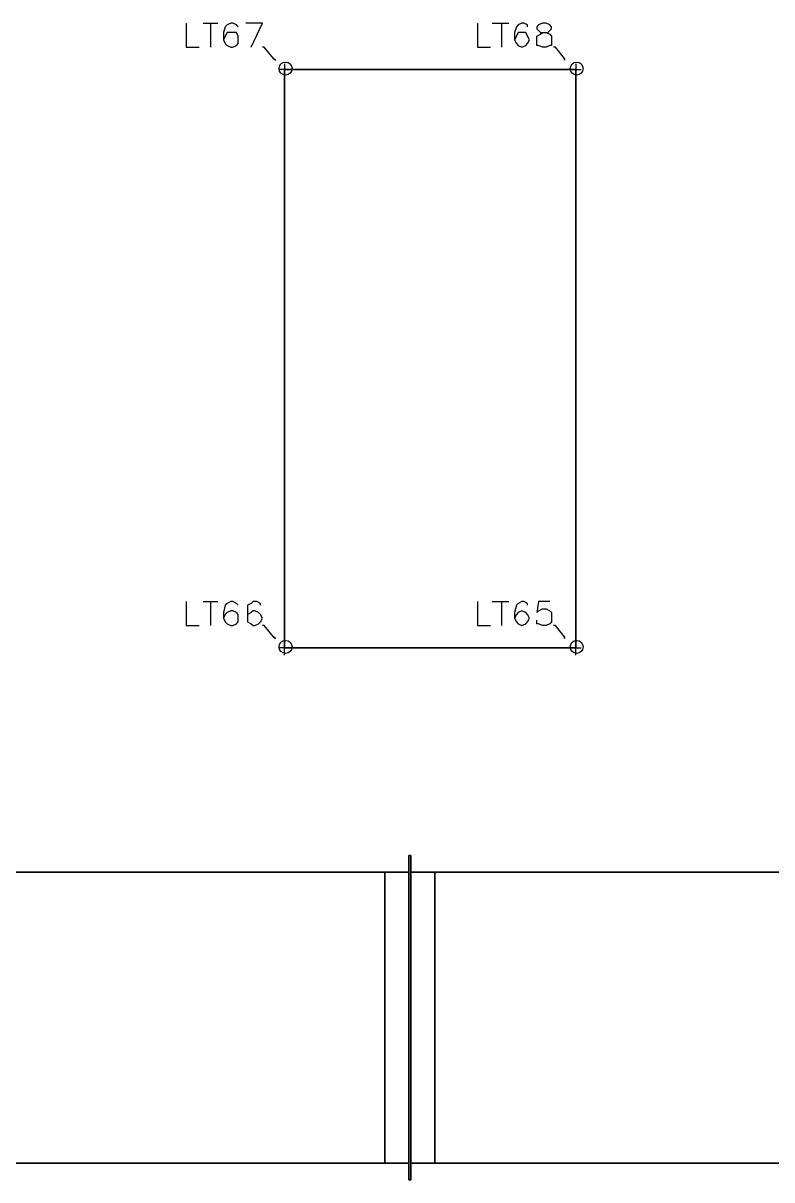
# Model space of a CAD drawing. Header units: metres. Extents: x 114 to 218, y 8 to 180.
# Drawn here: x 166.91 to 173.12, y 115.88 to 125.48 of the extents above; entities that cross this region are included whole.
import ezdxf

# ---------------------------------------------------------------- set-up
doc = ezdxf.new("R2010")
doc.units = ezdxf.units.M
doc.header["$MEASUREMENT"] = 0
for name, color, linetype in [('E-LIGHT', 7, 'Continuous'), ('E-LIGHT-CLRANCE', 7, 'Continuous'), ('E-TFP-LIGHT', 7, 'Continuous'), ('M-SA4S-Conn', 7, 'Continuous'), ('M-SA4S-Rect', 7, 'Continuous')]:
    doc.layers.add(name, color=color, linetype=linetype)

msp = doc.modelspace()

# ---------------------------------------------------------------- linework, layer by layer
at = {"layer": 'E-LIGHT', "color": 5, "true_color": 0x0000ff}
for points in [[(171.4959, 120.2953), (169.081, 120.2953), (169.081, 125.0944), (171.4959, 125.0944), (169.081, 125.0944), (169.081, 120.2953), (171.4959, 120.2953)], [(169.081, 125.0944), (169.081, 125.0944)], [(169.081, 125.0944), (169.081, 125.0944)], [(171.4959, 125.0944), (171.4959, 120.2953), (171.4959, 125.0944)], [(171.4959, 125.0944), (171.4959, 125.0944)], [(171.4959, 125.0944), (171.4959, 125.0944)], [(169.081, 120.2953), (169.081, 120.2953)], [(169.081, 120.2953), (169.081, 120.2953)], [(171.4959, 120.2953), (171.4959, 120.2953)], [(171.4959, 120.2953), (171.4959, 120.2953)]]:
    msp.add_lwpolyline(points, dxfattribs=at)
at = {"layer": 'E-LIGHT-CLRANCE', "color": 150, "true_color": 0x007fff}
for points in [[(171.4959, 120.2953), (169.081, 120.2953), (169.081, 125.0944), (171.4959, 125.0944), (169.081, 125.0944), (169.081, 120.2953), (171.4959, 120.2953)], [(169.081, 125.0944), (169.081, 125.0944)], [(169.081, 125.0944), (169.081, 125.0944)], [(171.4959, 125.0944), (171.4959, 120.2953), (171.4959, 125.0944)], [(171.4959, 125.0944), (171.4959, 125.0944)], [(171.4959, 125.0944), (171.4959, 125.0944)], [(169.081, 120.2953), (169.081, 120.2953)], [(169.081, 120.2953), (169.081, 120.2953)], [(171.4959, 120.2953), (171.4959, 120.2953)], [(171.4959, 120.2953), (171.4959, 120.2953)]]:
    msp.add_lwpolyline(points, dxfattribs=at)
at = {"layer": 'E-TFP-LIGHT', "color": 5, "true_color": 0x0000ff}
for points in [[(168.2658, 125.479), (168.2658, 125.279), (168.3735, 125.279)], [(168.4042, 125.479), (168.5273, 125.479)], [(168.4657, 125.479), (168.4657, 125.279)], [(168.6965, 125.4482), (168.6811, 125.4636), (168.6503, 125.479), (168.6349, 125.479), (168.6042, 125.4636), (168.5888, 125.4482), (168.5734, 125.402), (168.5734, 125.3405), (168.5888, 125.3098), (168.6042, 125.2944), (168.6349, 125.279), (168.6503, 125.279), (168.6811, 125.2944), (168.6965, 125.3098), (168.6965, 125.3405), (168.6965, 125.3713), (168.6811, 125.402), (168.6503, 125.402), (168.6349, 125.402), (168.6042, 125.402), (168.5888, 125.3713), (168.5734, 125.3405)], [(168.8041, 125.279), (168.8964, 125.479), (168.758, 125.479)], [(170.6807, 125.479), (170.6807, 125.279), (170.7884, 125.279)], [(170.8038, 125.479), (170.9422, 125.479)], [(170.8807, 125.479), (170.8807, 125.279)], [(171.096, 125.4482), (171.096, 125.4636), (171.0653, 125.479), (171.0499, 125.479), (171.0191, 125.4636), (171.0037, 125.4482), (170.9884, 125.402), (170.9884, 125.3405), (171.0037, 125.3098), (171.0191, 125.2944), (171.0499, 125.279), (171.0806, 125.2944), (171.096, 125.3098), (171.1114, 125.3405), (171.096, 125.3713), (171.0806, 125.402), (171.0499, 125.402), (171.0191, 125.402), (171.0037, 125.3713), (170.9884, 125.3405)], [(171.2191, 125.479), (171.1883, 125.4636), (171.1729, 125.4482), (171.1729, 125.4328), (171.1883, 125.4174), (171.2037, 125.402), (171.2498, 125.402), (171.2806, 125.3867), (171.296, 125.3713), (171.296, 125.3405), (171.296, 125.3251), (171.296, 125.2944), (171.2806, 125.2944), (171.2498, 125.279), (171.2191, 125.279), (171.1883, 125.2944), (171.1729, 125.2944), (171.1729, 125.3251), (171.1729, 125.3405), (171.1729, 125.3713), (171.2037, 125.3867), (171.2191, 125.402), (171.2652, 125.402), (171.2806, 125.4174), (171.296, 125.4328), (171.296, 125.4482), (171.2806, 125.4636), (171.2498, 125.479), (171.2191, 125.479)], [(168.9887, 125.1867), (168.9118, 125.279), (168.8964, 125.279)], [(171.4037, 125.1867), (171.3268, 125.279), (171.3114, 125.279)], [(168.9887, 125.1867), (169.0041, 125.1713), (169.0041, 125.1713), (168.9887, 125.1867), (168.9887, 125.1867)], [(171.4037, 125.1867), (171.4037, 125.1713), (171.4037, 125.1713), (171.4037, 125.1867), (171.4037, 125.1867)], [(169.081, 125.0329), (169.081, 125.0944), (169.0349, 125.0944)], [(169.081, 125.1406), (169.081, 125.0944), (169.1272, 125.0944)], [(169.081, 125.0944), (169.081, 125.0944)], [(169.081, 125.0944), (169.081, 125.0944)], [(169.1272, 125.0944), (169.1272, 125.0944)], [(171.4959, 125.0329), (171.4959, 125.0944), (171.4498, 125.0944)], [(171.4959, 125.1406), (171.4959, 125.0944), (171.5421, 125.0944)], [(171.4959, 125.0944), (171.4959, 125.0944)], [(171.4959, 125.0944), (171.4959, 125.0944)], [(171.5421, 125.0944), (171.5421, 125.0944)], [(168.2658, 120.6799), (168.2658, 120.4799), (168.3735, 120.4799)], [(168.4042, 120.6799), (168.5273, 120.6799)], [(168.4657, 120.6799), (168.4657, 120.4799)], [(168.6965, 120.6491), (168.6811, 120.6645), (168.6503, 120.6799), (168.6349, 120.6799), (168.6042, 120.6645), (168.5888, 120.6491), (168.5734, 120.5876), (168.5734, 120.5414), (168.5888, 120.5107), (168.6042, 120.4953), (168.6349, 120.4799), (168.6503, 120.4799), (168.6811, 120.4953), (168.6965, 120.5107), (168.6965, 120.5414), (168.6965, 120.5722), (168.6811, 120.5876), (168.6503, 120.603), (168.6349, 120.603), (168.6042, 120.5876), (168.5888, 120.5722), (168.5734, 120.5414)], [(168.881, 120.6491), (168.881, 120.6645), (168.8503, 120.6799), (168.8195, 120.6799), (168.8041, 120.6645), (168.7734, 120.6491), (168.7734, 120.5876), (168.7734, 120.5414), (168.7734, 120.5107), (168.8041, 120.4953), (168.8195, 120.4799), (168.8349, 120.4799), (168.8657, 120.4953), (168.881, 120.5107), (168.8964, 120.5414), (168.881, 120.5722), (168.8657, 120.5876), (168.8349, 120.603), (168.8195, 120.603), (168.8041, 120.5876), (168.7734, 120.5722), (168.7734, 120.5414)], [(170.6807, 120.6799), (170.6807, 120.4799), (170.7884, 120.4799)], [(170.8038, 120.6799), (170.9422, 120.6799)], [(170.8807, 120.6799), (170.8807, 120.4799)], [(171.096, 120.6491), (171.096, 120.6645), (171.0653, 120.6799), (171.0499, 120.6799), (171.0191, 120.6645), (171.0037, 120.6491), (170.9884, 120.5876), (170.9884, 120.5414), (171.0037, 120.5107), (171.0191, 120.4953), (171.0499, 120.4799), (171.0806, 120.4953), (171.096, 120.5107), (171.1114, 120.5414), (171.096, 120.5722), (171.0806, 120.5876), (171.0499, 120.603), (171.0191, 120.5876), (171.0037, 120.5722), (170.9884, 120.5414)], [(171.2806, 120.6799), (171.1883, 120.6799), (171.1729, 120.5876), (171.1883, 120.603), (171.2191, 120.6183), (171.2498, 120.6183), (171.2806, 120.603), (171.296, 120.5876), (171.296, 120.5568), (171.296, 120.5414), (171.296, 120.5107), (171.2806, 120.4953), (171.2498, 120.4799), (171.2191, 120.4799), (171.1883, 120.4953), (171.1729, 120.4953), (171.1729, 120.526)], [(168.9887, 120.3876), (168.9118, 120.4799), (168.8964, 120.4799)], [(171.4037, 120.3876), (171.3268, 120.4799), (171.3114, 120.4799)], [(168.9887, 120.3876), (169.0041, 120.3722), (169.0041, 120.3722), (168.9887, 120.3876), (168.9887, 120.3876)], [(171.4037, 120.3876), (171.4037, 120.3722), (171.4037, 120.3722), (171.4037, 120.3876), (171.4037, 120.3876)], [(169.081, 120.2338), (169.081, 120.2953), (169.0349, 120.2953)], [(169.081, 120.3415), (169.081, 120.2953), (169.1272, 120.2953)], [(169.081, 120.2953), (169.081, 120.2953)], [(169.081, 120.2953), (169.081, 120.2953)], [(169.1272, 120.2953), (169.1272, 120.2953)], [(171.4959, 120.2338), (171.4959, 120.2953), (171.4498, 120.2953)], [(171.4959, 120.3415), (171.4959, 120.2953), (171.5421, 120.2953)], [(171.4959, 120.2953), (171.4959, 120.2953)], [(171.4959, 120.2953), (171.4959, 120.2953)], [(171.5421, 120.2953), (171.5421, 120.2953)]]:
    msp.add_lwpolyline(points, dxfattribs=at)
for centre in [(169.0887, 125.1021), (171.5036, 125.1021), (169.0887, 120.303), (171.5036, 120.303)]:
    msp.add_circle(centre, 0.0538, dxfattribs=at)
at = {"layer": 'M-SA4S-Conn', "color": 140, "true_color": 0x00bfff}
for points in [[(170.127, 118.5726), (170.1116, 118.5726), (170.127, 118.5726)], [(170.1116, 115.8808), (170.1116, 118.5726), (170.1116, 115.8808)], [(170.1116, 118.5726), (170.1116, 118.5726)], [(170.1116, 118.5726), (170.1116, 118.5726)], [(170.127, 115.8808), (170.127, 118.5726), (170.127, 115.8808)], [(170.127, 118.5726), (170.127, 118.5726)], [(170.127, 118.5726), (170.127, 118.5726)], [(170.1116, 116.0192), (169.9116, 116.0192), (169.9116, 118.4341), (169.9116, 116.0192), (170.1116, 116.0192)], [(169.9116, 118.4341), (170.1116, 118.4341), (169.9116, 118.4341)], [(169.9116, 118.4341), (169.9116, 118.4341)], [(169.9116, 118.4341), (169.9116, 118.4341)], [(170.1116, 118.4341), (170.1116, 116.0192), (170.1116, 118.4341)], [(170.1116, 118.4341), (170.1116, 118.4341)], [(170.1116, 118.4341), (170.1116, 118.4341)], [(170.127, 116.0192), (170.3269, 116.0192), (170.3269, 118.4341), (170.3269, 116.0192), (170.127, 116.0192)], [(170.3269, 118.4341), (170.127, 118.4341), (170.3269, 118.4341)], [(170.127, 118.4341), (170.127, 116.0192), (170.127, 118.4341)], [(170.127, 118.4341), (170.127, 118.4341)], [(170.127, 118.4341), (170.127, 118.4341)], [(170.3269, 118.4341), (170.3269, 118.4341)], [(170.3269, 118.4341), (170.3269, 118.4341)], [(169.9116, 116.0192), (169.9116, 116.0192)], [(170.1116, 116.0192), (170.1116, 116.0192)], [(170.127, 116.0192), (170.127, 116.0192)], [(170.3269, 116.0192), (170.3269, 116.0192)], [(170.127, 115.8808), (170.1116, 115.8808), (170.127, 115.8808)], [(170.1116, 115.8808), (170.1116, 115.8808)], [(170.1116, 115.8808), (170.1116, 115.8808)], [(170.127, 115.8808), (170.127, 115.8808)], [(170.127, 115.8808), (170.127, 115.8808)]]:
    msp.add_lwpolyline(points, dxfattribs=at)
at = {"layer": 'M-SA4S-Rect', "color": 140, "true_color": 0x00bfff}
for points in [[(170.1116, 116.0192), (164.5126, 116.0192), (170.1116, 116.0192), (170.1116, 118.4341), (164.5126, 118.4341), (164.5126, 116.0192), (164.5126, 118.4341), (170.1116, 118.4341), (170.1116, 116.0192)], [(170.1116, 118.4341), (170.1116, 118.4341)], [(175.7413, 116.0192), (170.127, 116.0192), (175.7413, 116.0192), (175.7413, 118.4341), (170.127, 118.4341), (170.127, 116.0192), (170.127, 118.4341), (175.7413, 118.4341), (175.7413, 116.0192)], [(170.127, 118.4341), (170.127, 118.4341)], [(170.1116, 116.0192), (170.1116, 116.0192)], [(170.127, 116.0192), (170.127, 116.0192)]]:
    msp.add_lwpolyline(points, dxfattribs=at)

doc.saveas('drawing.dxf')
